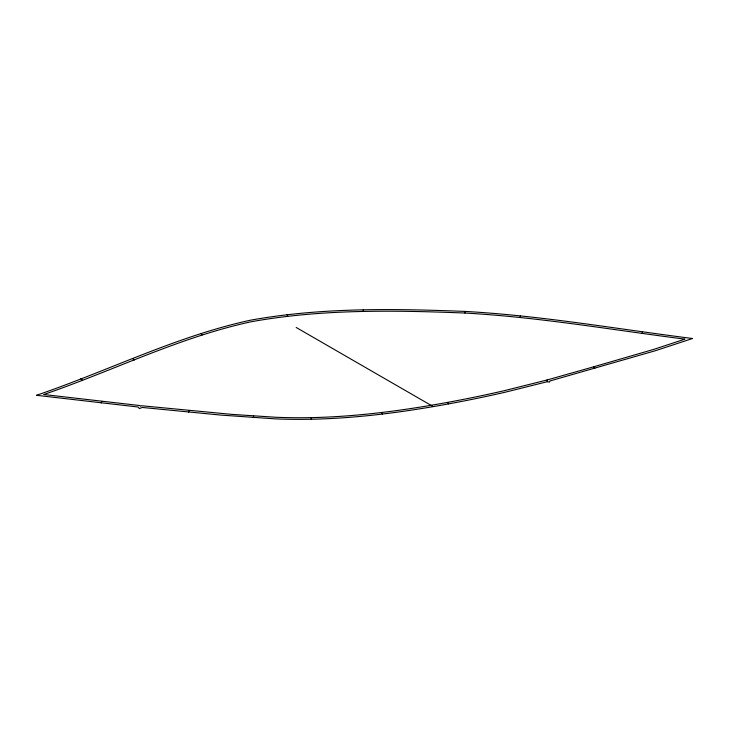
<?xml version="1.0" encoding="UTF-8"?>
<svg xmlns="http://www.w3.org/2000/svg" width="729" height="729" viewBox="0 0 729 729"><rect width="100%" height="100%" fill="white"/><g stroke="black" fill="none" stroke-linecap="round" stroke-linejoin="round"><path stroke-width="1.09" d="M464.892 313.033C538.722 317.124 611.667 329.809 684.932 339.14L654.031 349.291L593.634 366.815L547.151 379.964L504.623 390.598A832.39 480.575 0 0 1 447.57 402.39C402.545 410.618 356.991 416.66 311.183 417.626A334.174 192.93 0 0 1 275.735 417.261L231.776 414.373L141.681 405.752L140.515 406.199L139.995 405.57L43.767 394.517C113.104 370.769 179.498 337.172 251.469 321.708C321.799 309.032 393.76 310.244 464.892 313.033L465.166 311.42C541.465 315.675 616.834 328.961 692.55 338.502L655.307 350.74L549.803 381.012L549.593 382.105L547.324 381.695L505.662 392.102A835.142 482.161 0 0 1 448.417 403.93C403.146 412.204 357.338 418.273 311.274 419.239A336.935 194.525 0 0 1 275.544 418.883L221.115 415.111L142.292 407.456L139.376 408.568L138.082 407.01L36.45 395.3C107.992 370.961 176.4 336.197 250.576 320.177C321.289 307.419 393.651 308.613 465.166 311.42M253.328 417.653L253.646 416.04M188.647 412.167L189.112 410.573M519.968 317.452L520.46 315.857M101.231 402.982L101.768 401.397M641.976 333.399L642.623 331.823M296.193 327.476L432.507 406.181M132.678 358.714L134.227 360.071M80.755 378.624L82.304 379.973M200.821 333.463L202.225 334.866M593.634 366.815L594.9 368.263M447.57 402.39L448.417 403.93M381.75 412.505L382.315 414.09M287.117 314.655L287.663 316.24M547.151 379.964L547.324 381.695M363.197 309.925L363.306 311.538M311.183 417.626L311.274 419.239"/></g></svg>
